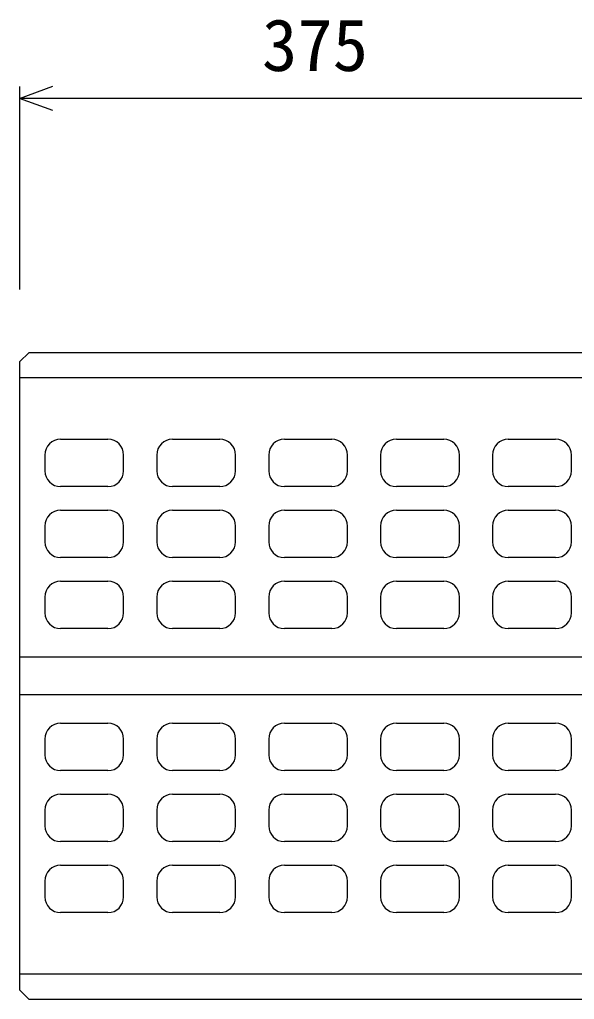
# Model space of a CAD drawing. Units: millimetres, scale not verified. Extents: x -12600 to 12600, y -5940 to 5940.
# Drawn here: x -10754 to -10402, y -5231 to -4610 of the extents above; entities that cross this region are included whole.
import ezdxf
from ezdxf.enums import TextEntityAlignment as Align

# ---------------------------------------------------------------- set-up
doc = ezdxf.new("R2010")
doc.units = ezdxf.units.MM
doc.header["$LTSCALE"] = 40
doc.linetypes.add('DOTTED', pattern=[1.75, 0.25, -1.5])
for name, color, linetype, lineweight in [('0-0_DIM', 7, 'Continuous', 25), ('0-2_HATCH', 6, 'Continuous', 25), ('0-5_OUTLINE', 3, 'Continuous', 25), ('0-6_OUTLINE2', 4, 'DOTTED', 25)]:
    doc.layers.add(name, color=color, linetype=linetype, lineweight=lineweight)
doc.styles.add('ＭＳ ゴシック', font='')
doc.styles.get('ＭＳ ゴシック').set_extended_font_data('MS Gothic')

msp = doc.modelspace()

# ---------------------------------------------------------------- linework, layer by layer
at = {"layer": '0-0_DIM'}
msp.add_line((-10754.31, -4652.02), (-10754.31, -4780.52), dxfattribs=at)
for points in [[(-10733.17, -4667.21), (-10754.31, -4659.52), (-10733.17, -4651.82)], [(-8754.31, -4659.52), (-9129.31, -4659.52), (-9379.31, -4659.52), (-10129.31, -4659.52), (-10379.31, -4659.52), (-10754.31, -4659.52)]]:
    msp.add_lwpolyline(points, dxfattribs=at)
at = {"layer": '0-2_HATCH'}
for p, q in [((-10728.31, -4875.52), (-10698.31, -4875.52)), ((-10657.31, -4875.52), (-10627.31, -4875.52)), ((-10586.31, -4875.52), (-10556.31, -4875.52)), ((-10515.31, -4875.52), (-10485.31, -4875.52)), ((-10444.31, -4875.52), (-10414.31, -4875.52)), ((-10738.31, -4885.52), (-10738.31, -4895.52)), ((-10688.31, -4895.52), (-10688.31, -4885.52)), ((-10667.31, -4885.52), (-10667.31, -4895.52)), ((-10617.31, -4895.52), (-10617.31, -4885.52)), ((-10596.31, -4885.52), (-10596.31, -4895.52)), ((-10546.31, -4895.52), (-10546.31, -4885.52)), ((-10525.31, -4885.52), (-10525.31, -4895.52)), ((-10475.31, -4895.52), (-10475.31, -4885.52)), ((-10454.31, -4885.52), (-10454.31, -4895.52)), ((-10404.31, -4895.52), (-10404.31, -4885.52)), ((-10698.31, -4905.52), (-10728.31, -4905.52)), ((-10627.31, -4905.52), (-10657.31, -4905.52)), ((-10556.31, -4905.52), (-10586.31, -4905.52)), ((-10485.31, -4905.52), (-10515.31, -4905.52)), ((-10414.31, -4905.52), (-10444.31, -4905.52)), ((-10728.31, -4920.52), (-10698.31, -4920.52)), ((-10657.31, -4920.52), (-10627.31, -4920.52)), ((-10586.31, -4920.52), (-10556.31, -4920.52)), ((-10515.31, -4920.52), (-10485.31, -4920.52)), ((-10444.31, -4920.52), (-10414.31, -4920.52)), ((-10738.31, -4930.52), (-10738.31, -4940.52)), ((-10688.31, -4940.52), (-10688.31, -4930.52)), ((-10667.31, -4930.52), (-10667.31, -4940.52)), ((-10617.31, -4940.52), (-10617.31, -4930.52)), ((-10596.31, -4930.52), (-10596.31, -4940.52)), ((-10546.31, -4940.52), (-10546.31, -4930.52)), ((-10525.31, -4930.52), (-10525.31, -4940.52)), ((-10475.31, -4940.52), (-10475.31, -4930.52)), ((-10454.31, -4930.52), (-10454.31, -4940.52)), ((-10404.31, -4940.52), (-10404.31, -4930.52)), ((-10698.31, -4950.52), (-10728.31, -4950.52)), ((-10627.31, -4950.52), (-10657.31, -4950.52)), ((-10556.31, -4950.52), (-10586.31, -4950.52)), ((-10485.31, -4950.52), (-10515.31, -4950.52)), ((-10414.31, -4950.52), (-10444.31, -4950.52)), ((-10728.31, -4965.52), (-10698.31, -4965.52)), ((-10657.31, -4965.52), (-10627.31, -4965.52)), ((-10586.31, -4965.52), (-10556.31, -4965.52)), ((-10515.31, -4965.52), (-10485.31, -4965.52)), ((-10444.31, -4965.52), (-10414.31, -4965.52)), ((-10738.31, -4975.52), (-10738.31, -4985.52)), ((-10688.31, -4985.52), (-10688.31, -4975.52)), ((-10667.31, -4975.52), (-10667.31, -4985.52)), ((-10617.31, -4985.52), (-10617.31, -4975.52)), ((-10596.31, -4975.52), (-10596.31, -4985.52)), ((-10546.31, -4985.52), (-10546.31, -4975.52)), ((-10525.31, -4975.52), (-10525.31, -4985.52)), ((-10475.31, -4985.52), (-10475.31, -4975.52)), ((-10454.31, -4975.52), (-10454.31, -4985.52)), ((-10404.31, -4985.52), (-10404.31, -4975.52)), ((-10698.31, -4995.52), (-10728.31, -4995.52)), ((-10627.31, -4995.52), (-10657.31, -4995.52)), ((-10556.31, -4995.52), (-10586.31, -4995.52)), ((-10485.31, -4995.52), (-10515.31, -4995.52)), ((-10414.31, -4995.52), (-10444.31, -4995.52)), ((-10728.31, -5055.52), (-10698.31, -5055.52)), ((-10657.31, -5055.52), (-10627.31, -5055.52)), ((-10586.31, -5055.52), (-10556.31, -5055.52)), ((-10515.31, -5055.52), (-10485.31, -5055.52)), ((-10444.31, -5055.52), (-10414.31, -5055.52)), ((-10738.31, -5065.52), (-10738.31, -5075.52)), ((-10688.31, -5075.52), (-10688.31, -5065.52)), ((-10667.31, -5065.52), (-10667.31, -5075.52)), ((-10617.31, -5075.52), (-10617.31, -5065.52)), ((-10596.31, -5065.52), (-10596.31, -5075.52)), ((-10546.31, -5075.52), (-10546.31, -5065.52)), ((-10525.31, -5065.52), (-10525.31, -5075.52)), ((-10475.31, -5075.52), (-10475.31, -5065.52)), ((-10454.31, -5065.52), (-10454.31, -5075.52)), ((-10404.31, -5075.52), (-10404.31, -5065.52)), ((-10698.31, -5085.52), (-10728.31, -5085.52)), ((-10627.31, -5085.52), (-10657.31, -5085.52)), ((-10556.31, -5085.52), (-10586.31, -5085.52)), ((-10485.31, -5085.52), (-10515.31, -5085.52)), ((-10414.31, -5085.52), (-10444.31, -5085.52)), ((-10728.31, -5100.52), (-10698.31, -5100.52)), ((-10657.31, -5100.52), (-10627.31, -5100.52)), ((-10586.31, -5100.52), (-10556.31, -5100.52)), ((-10515.31, -5100.52), (-10485.31, -5100.52)), ((-10444.31, -5100.52), (-10414.31, -5100.52)), ((-10738.31, -5110.52), (-10738.31, -5120.52)), ((-10688.31, -5120.52), (-10688.31, -5110.52)), ((-10667.31, -5110.52), (-10667.31, -5120.52)), ((-10617.31, -5120.52), (-10617.31, -5110.52)), ((-10596.31, -5110.52), (-10596.31, -5120.52)), ((-10546.31, -5120.52), (-10546.31, -5110.52)), ((-10525.31, -5110.52), (-10525.31, -5120.52)), ((-10475.31, -5120.52), (-10475.31, -5110.52)), ((-10454.31, -5110.52), (-10454.31, -5120.52)), ((-10404.31, -5120.52), (-10404.31, -5110.52)), ((-10698.31, -5130.52), (-10728.31, -5130.52)), ((-10627.31, -5130.52), (-10657.31, -5130.52)), ((-10556.31, -5130.52), (-10586.31, -5130.52)), ((-10485.31, -5130.52), (-10515.31, -5130.52)), ((-10414.31, -5130.52), (-10444.31, -5130.52)), ((-10728.31, -5145.52), (-10698.31, -5145.52)), ((-10657.31, -5145.52), (-10627.31, -5145.52)), ((-10586.31, -5145.52), (-10556.31, -5145.52)), ((-10515.31, -5145.52), (-10485.31, -5145.52)), ((-10444.31, -5145.52), (-10414.31, -5145.52)), ((-10738.31, -5155.52), (-10738.31, -5165.52)), ((-10688.31, -5165.52), (-10688.31, -5155.52)), ((-10667.31, -5155.52), (-10667.31, -5165.52)), ((-10617.31, -5165.52), (-10617.31, -5155.52)), ((-10596.31, -5155.52), (-10596.31, -5165.52)), ((-10546.31, -5165.52), (-10546.31, -5155.52)), ((-10525.31, -5155.52), (-10525.31, -5165.52)), ((-10475.31, -5165.52), (-10475.31, -5155.52)), ((-10454.31, -5155.52), (-10454.31, -5165.52)), ((-10404.31, -5165.52), (-10404.31, -5155.52)), ((-10698.31, -5175.52), (-10728.31, -5175.52)), ((-10627.31, -5175.52), (-10657.31, -5175.52)), ((-10556.31, -5175.52), (-10586.31, -5175.52)), ((-10485.31, -5175.52), (-10515.31, -5175.52)), ((-10414.31, -5175.52), (-10444.31, -5175.52))]:
    msp.add_line(p, q, dxfattribs=at)
for centre, start, end in [((-10728.31, -4885.52), 90, 180), ((-10698.31, -4885.52), 0, 90), ((-10657.31, -4885.52), 90, 180), ((-10627.31, -4885.52), 0, 90), ((-10586.31, -4885.52), 90, 180), ((-10556.31, -4885.52), 0, 90), ((-10515.31, -4885.52), 90, 180), ((-10485.31, -4885.52), 0, 90), ((-10444.31, -4885.52), 90, 180), ((-10414.31, -4885.52), 0, 90), ((-10728.31, -4895.52), 180, 270), ((-10698.31, -4895.52), 270, 0), ((-10657.31, -4895.52), 180, 270), ((-10627.31, -4895.52), 270, 0), ((-10586.31, -4895.52), 180, 270), ((-10556.31, -4895.52), 270, 0), ((-10515.31, -4895.52), 180, 270), ((-10485.31, -4895.52), 270, 0), ((-10444.31, -4895.52), 180, 270), ((-10414.31, -4895.52), 270, 0), ((-10728.31, -4930.52), 90, 180), ((-10698.31, -4930.52), 0, 90), ((-10657.31, -4930.52), 90, 180), ((-10627.31, -4930.52), 0, 90), ((-10586.31, -4930.52), 90, 180), ((-10556.31, -4930.52), 0, 90), ((-10515.31, -4930.52), 90, 180), ((-10485.31, -4930.52), 0, 90), ((-10444.31, -4930.52), 90, 180), ((-10414.31, -4930.52), 0, 90), ((-10728.31, -4940.52), 180, 270), ((-10698.31, -4940.52), 270, 0), ((-10657.31, -4940.52), 180, 270), ((-10627.31, -4940.52), 270, 0), ((-10586.31, -4940.52), 180, 270), ((-10556.31, -4940.52), 270, 0), ((-10515.31, -4940.52), 180, 270), ((-10485.31, -4940.52), 270, 0), ((-10444.31, -4940.52), 180, 270), ((-10414.31, -4940.52), 270, 0), ((-10728.31, -4975.52), 90, 180), ((-10698.31, -4975.52), 0, 90), ((-10657.31, -4975.52), 90, 180), ((-10627.31, -4975.52), 0, 90), ((-10586.31, -4975.52), 90, 180), ((-10556.31, -4975.52), 0, 90), ((-10515.31, -4975.52), 90, 180), ((-10485.31, -4975.52), 0, 90), ((-10444.31, -4975.52), 90, 180), ((-10414.31, -4975.52), 0, 90), ((-10728.31, -4985.52), 180, 270), ((-10698.31, -4985.52), 270, 0), ((-10657.31, -4985.52), 180, 270), ((-10627.31, -4985.52), 270, 0), ((-10586.31, -4985.52), 180, 270), ((-10556.31, -4985.52), 270, 0), ((-10515.31, -4985.52), 180, 270), ((-10485.31, -4985.52), 270, 0), ((-10444.31, -4985.52), 180, 270), ((-10414.31, -4985.52), 270, 0), ((-10728.31, -5065.52), 90, 180), ((-10698.31, -5065.52), 0, 90), ((-10657.31, -5065.52), 90, 180), ((-10627.31, -5065.52), 0, 90), ((-10586.31, -5065.52), 90, 180), ((-10556.31, -5065.52), 0, 90), ((-10515.31, -5065.52), 90, 180), ((-10485.31, -5065.52), 0, 90), ((-10444.31, -5065.52), 90, 180), ((-10414.31, -5065.52), 0, 90), ((-10728.31, -5075.52), 180, 270), ((-10698.31, -5075.52), 270, 0), ((-10657.31, -5075.52), 180, 270), ((-10627.31, -5075.52), 270, 0), ((-10586.31, -5075.52), 180, 270), ((-10556.31, -5075.52), 270, 0), ((-10515.31, -5075.52), 180, 270), ((-10485.31, -5075.52), 270, 0), ((-10444.31, -5075.52), 180, 270), ((-10414.31, -5075.52), 270, 0), ((-10728.31, -5110.52), 90, 180), ((-10698.31, -5110.52), 0, 90), ((-10657.31, -5110.52), 90, 180), ((-10627.31, -5110.52), 0, 90), ((-10586.31, -5110.52), 90, 180), ((-10556.31, -5110.52), 0, 90), ((-10515.31, -5110.52), 90, 180), ((-10485.31, -5110.52), 0, 90), ((-10444.31, -5110.52), 90, 180), ((-10414.31, -5110.52), 0, 90), ((-10728.31, -5120.52), 180, 270), ((-10698.31, -5120.52), 270, 0), ((-10657.31, -5120.52), 180, 270), ((-10627.31, -5120.52), 270, 0), ((-10586.31, -5120.52), 180, 270), ((-10556.31, -5120.52), 270, 0), ((-10515.31, -5120.52), 180, 270), ((-10485.31, -5120.52), 270, 0), ((-10444.31, -5120.52), 180, 270), ((-10414.31, -5120.52), 270, 0), ((-10728.31, -5155.52), 90, 180), ((-10698.31, -5155.52), 0, 90), ((-10657.31, -5155.52), 90, 180), ((-10627.31, -5155.52), 0, 90), ((-10586.31, -5155.52), 90, 180), ((-10556.31, -5155.52), 0, 90), ((-10515.31, -5155.52), 90, 180), ((-10485.31, -5155.52), 0, 90), ((-10444.31, -5155.52), 90, 180), ((-10414.31, -5155.52), 0, 90), ((-10728.31, -5165.52), 180, 270), ((-10698.31, -5165.52), 270, 0), ((-10657.31, -5165.52), 180, 270), ((-10627.31, -5165.52), 270, 0), ((-10586.31, -5165.52), 180, 270), ((-10556.31, -5165.52), 270, 0), ((-10515.31, -5165.52), 180, 270), ((-10485.31, -5165.52), 270, 0), ((-10444.31, -5165.52), 180, 270), ((-10414.31, -5165.52), 270, 0)]:
    msp.add_arc(centre, 10, start, end, dxfattribs=at)
at = {"layer": '0-5_OUTLINE'}
for p, q in [((-10754.31, -4826.52), (-10748.31, -4820.52)), ((-10748.31, -4820.52), (-8760.31, -4820.52)), ((-10754.31, -4826.52), (-10754.31, -5224.52)), ((-8754.31, -4836.52), (-10754.31, -4836.52)), ((-8754.31, -5214.52), (-10754.31, -5214.52)), ((-10754.31, -5224.52), (-10748.31, -5230.52)), ((-8760.31, -5230.52), (-10748.31, -5230.52))]:
    msp.add_line(p, q, dxfattribs=at)
at = {"layer": '0-6_OUTLINE2', "linetype": 'Continuous'}
for p, q in [((-8754.31, -5013.52), (-10754.31, -5013.52)), ((-8754.31, -5037.52), (-10754.31, -5037.52))]:
    msp.add_line(p, q, dxfattribs=at)

# ---------------------------------------------------------------- texts
at = {"layer": '0-0_DIM', "style": 'ＭＳ ゴシック'}
msp.add_text('375', height=32.99, dxfattribs=at).set_placement((-10600.56, -4652.02), align=Align.BOTTOM_LEFT)

doc.saveas('drawing.dxf')
